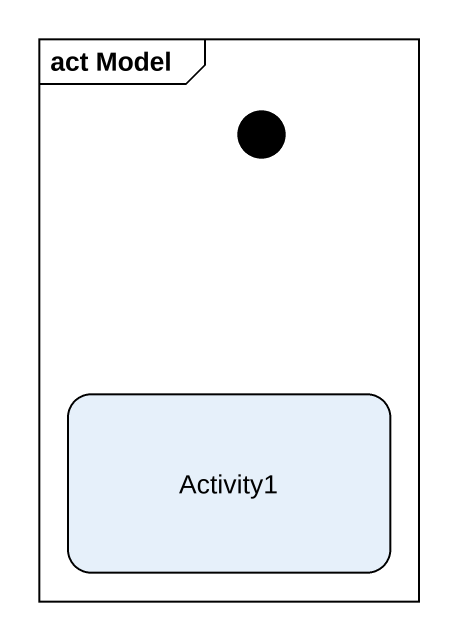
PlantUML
@startuml
mainframe act Model
hide empty description
state initial1 <<start>>
state Activity1
@enduml
